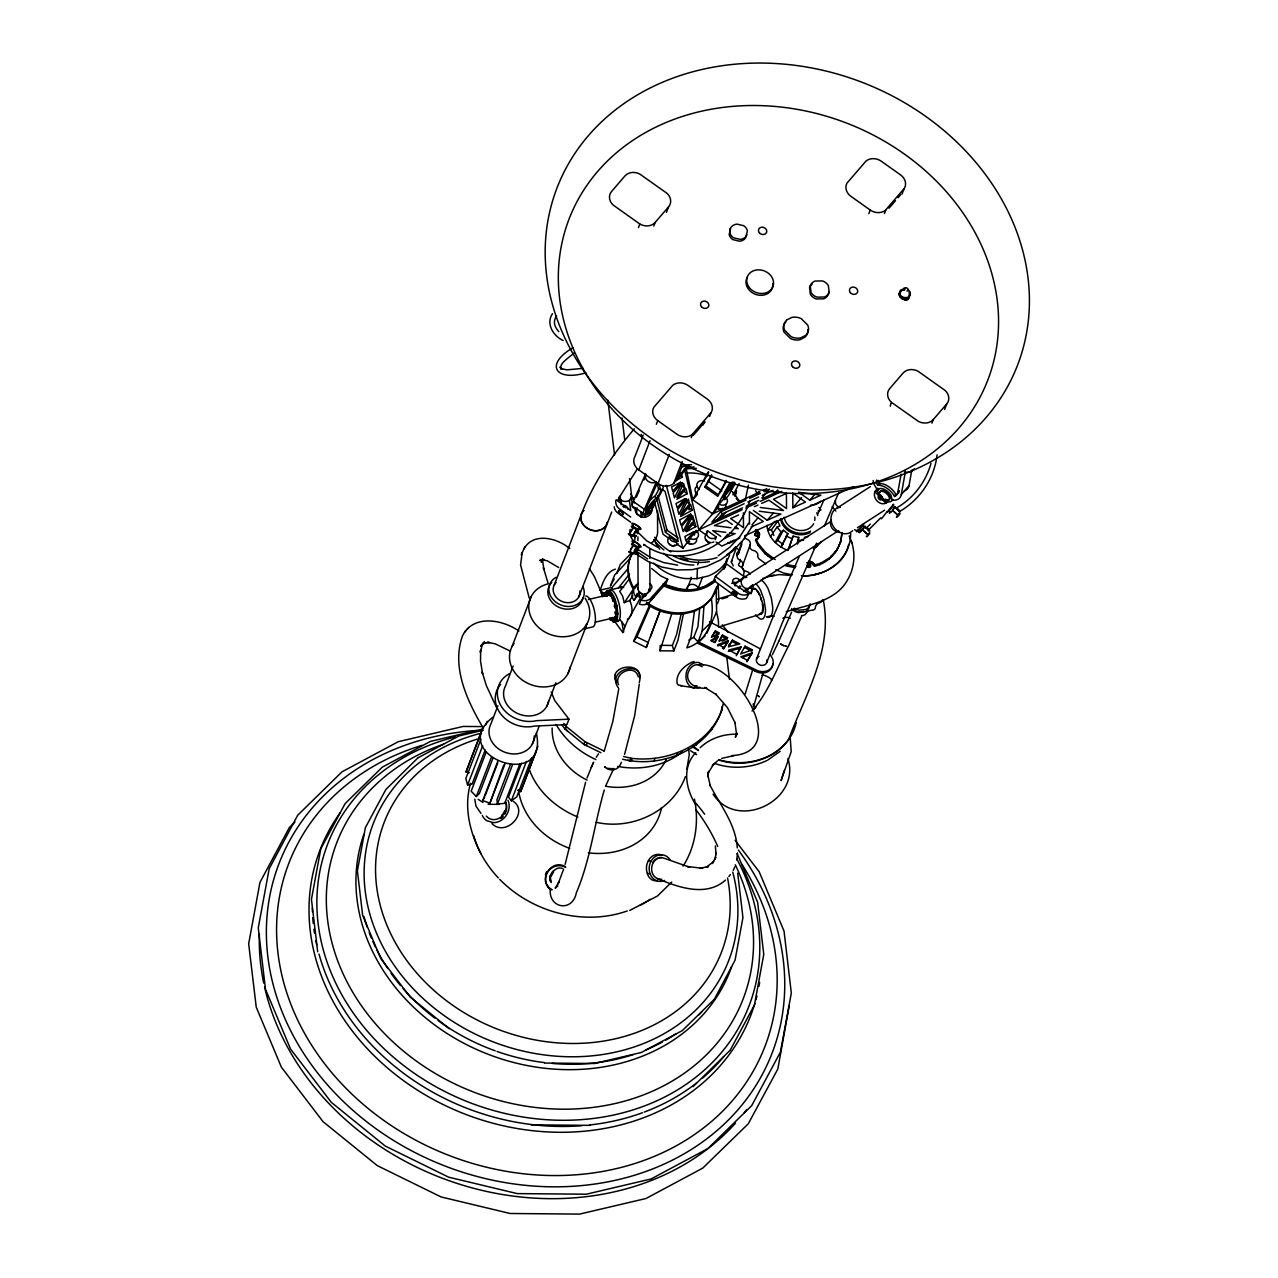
<?xml version="1.0" encoding="UTF-8"?>
<svg xmlns="http://www.w3.org/2000/svg" width="1278" height="1278" viewBox="0 0 1278 1278"><rect width="100%" height="100%" fill="white"/><g stroke="black" fill="none" stroke-linecap="round" stroke-linejoin="round"><path stroke-width="1.5" d="M638.345 549.844L636.875 547.623L638.137 548.454M863.704 526.919L864.918 526.28L865.302 527.159M895.255 507.27L895.782 508.181M937.062 454.888C934.49 478.403 919.84 499.97 899.313 511.615L898.961 510.992M813.367 548.629L816.418 546.952L816.466 543.23M614.862 674.816L615.645 680.631M797.664 544.077L798.718 537.399L793.079 536.137L789.133 547.319M711.351 598.999L703.938 606.267L694.401 611.379L690.983 637.003L686.829 647.866C707.996 641.428 714.913 619.111 711.351 598.999L716.766 586.73M536.377 733.093C549.205 792.616 445.591 755.25 492.653 717.341M646.269 603.328C656.588 611.651 670.327 614.846 683.41 613.967L678.011 640.054L673.841 650.917L660.023 650.79L660.199 645.326M639.272 684.129L634.719 715.408L624.591 754.371M737.406 853.113L736.847 860.094M542.495 559.556L543.837 569.461L543.438 567.783L548.246 583.822A31.103 26.231 21 0 0 531.552 618.264A31.103 26.231 21 0 0 573.822 634.815A31.103 26.231 21 0 0 585.084 598.2M645.614 474.17L645.614 474.17A6.917 5.831 21 0 0 648.138 481.311A6.917 5.831 21 0 0 656.381 481.806L644.463 509.363A22.748 3.546 -54.7 0 0 644.655 514.427M653.729 563.087A45.928 38.739 21 0 0 685.232 578.551L696.941 578.662L697.453 568.742M639.671 677.58C641.284 660.375 606.986 666.078 616.539 682.005M605.357 596.299L604.957 593.008L605.772 596.107M604.542 593.2L606.203 592.72L606.587 596.011M612.258 597.96L613.057 601.075L614.766 599.542L613.903 597.481L612.258 597.96L613.057 601.075M613.44 598.711L613.903 597.481M614.446 617.993C615.565 614.095 616.188 623.824 614.446 617.993L615.676 617.705C615.98 613.712 618.217 621.811 616.012 618.983M772.743 663.633A12.173 10.256 21 0 1 754.899 670.982L697.548 643.201L702.229 630.981L703.938 606.267M699.737 608.088L697.932 626.571L693.762 637.418L688.794 640.086M621.779 621.923L623.632 631.923L622.817 632.53L613.728 620.102M848.624 544.444C844.582 564.764 822.185 576.298 802.696 575.851M522.175 552.703L520.577 564.924L529.236 598.088M542.399 559.173L541.281 562.336L542.926 558.805L541.249 560.675M618.76 688.826L612.833 721.431L604.143 751.32M806.69 562.815L811.211 563.183L814.453 566.234C829.853 562.927 841.946 548.47 841.771 532.559M840.429 542.607L842.042 532.862M850.621 533.293C851.196 558.949 825.604 577.64 801.322 575.691M892.076 500.209L891.197 495.592A8.834 4.537 40.8 0 0 879.647 488.579A8.834 4.537 40.8 0 0 881.469 498.132A8.834 4.537 40.8 0 0 892.076 500.209A22.748 11.694 40.8 0 0 895.543 500.097L896.565 499.858A22.748 11.694 40.8 0 0 901.294 494.586L909.041 485.608L911.805 470.048M899.089 294.499C911.629 271.847 913.946 315.107 899.089 294.499L899.984 291.48M910.447 293.684L909.025 297.774M876.644 480.097A13.387 6.885 40.8 0 0 877.139 484.426L879.296 485.273A13.036 6.71 40.8 0 1 894.169 495.8L894.744 496.471A18.563 9.553 40.8 0 0 897.667 493.228L901.118 474.138M901.294 494.586L905.447 471.247M828.863 291.847L828.463 294.052A10.416 8.786 21 0 1 823.719 298.844L816.227 298.956A9.713 8.195 21 0 1 810.364 294.323L809.565 287.662A10.416 8.786 21 0 1 812.217 284.036M320.714 849.231L311.449 899.361L317.695 951.775M357.473 870.43L365.364 827.697L385.86 789.5L417.826 757.966M470.544 783.302C463.658 807.057 469.777 832.25 480.911 853.688M497.829 761.241L482.733 800.587L489.921 803.175L503.724 765.059M624.399 602.625L633.249 589.334C627.53 578.79 625.533 565.068 632.051 554.428M686.813 769.244L689.257 754.835L688.602 749.18M725.792 563.965L726.719 558.981M721.479 710.233L722.166 706.494M622.53 759.196C663.106 769.452 714.338 747.279 723.204 703.795M602.162 596.826L602.05 594.03L594.334 576.474L589.382 568.646M604.095 596.459L603.967 593.104L600.676 591.299M745.441 499.235L748.413 485.097M681.302 613.2L676.557 634.575L672.388 645.438L673.841 650.917M867.267 528.677L868.641 531.105M609.318 593.615L611.235 592.657L611.747 595.772L609.526 594.909L610.74 592.513M610.517 596.075L609.51 592.8M610.772 620.261L610.74 618.169L611.986 617.865L612.002 619.974L610.772 620.261L609.558 617.801M615.117 612.434L617.034 611.491L617.562 614.606L615.325 613.728L616.555 611.331M615.309 611.635L615.82 614.75M746.847 234.657L745.314 238.331A9.729 8.195 21 0 1 739.579 241.222L732.885 239.625A8.355 7.045 21 0 1 729.163 234.497L730.569 228.826M797.2 543.086L798.718 537.399M653.282 503.979A6.23 0.974 -54.7 0 0 650.342 506.12A6.23 0.974 -54.7 0 0 646.109 512.734L645.917 513.405A6.23 0.974 -54.7 0 0 647.547 512.75M671.701 613.855L660.023 650.79M745.154 694.034L752.886 669.193M565.116 864.439L585.612 782.184M639.256 682.516C646.301 658.202 604.829 669.321 618.36 687.836M729.035 644.927L729.275 644.096M758.701 537.782L758.637 533.853L755.394 530.817L755.889 529.427L759.547 533.805L757.966 538.885L759.579 535.147M604.302 789.964C594.302 824.086 590.372 860.046 576.298 892.923C572.64 912.284 548.677 908.674 550.243 889.456M784.277 770.442L781.098 780.634L791.194 751.72L790.251 738.141M586.554 624.335L584.973 628.456M745.186 589.286L751.017 593.615L751.304 592.688A10.048 8.467 21 0 0 751.384 590.724M751.017 593.615L752.87 588.615A10.048 8.467 21 0 0 752.502 584.669M563.63 869.2L558.087 883.865L559.045 881.756L555.195 888.194L557.863 885.958M766.976 525.29C767.599 537.191 777.343 546.601 788.079 550.467L793.079 536.137M630.485 534.3A3.499 1.741 -64.3 0 1 630.485 532.159L630.773 531.392A7.876 7.269 90 0 1 632.211 529.22L632.786 528.725A3.499 1.741 -64.3 0 1 633.345 528.501M630.709 552.08C623.344 549.396 638.409 558.135 630.565 551.968A3.499 1.741 -64.3 0 1 630.565 549.828L630.853 549.061A7.876 7.269 90 0 1 632.306 546.888L632.866 546.393A3.499 1.741 -64.3 0 1 634.319 546.377M763.174 672.532L753.557 707.022L753.173 703.859M469.25 772.727L466.039 771.96L483.276 726.527M517.734 790.187L520.689 791.641L537.926 746.224M646.301 647.499L648.09 642.419L636.891 636.923L633.6 641.268L646.301 647.499L660.247 610.309M854.503 529.587L856.643 530.913A5.416 0.895 -48.3 0 1 857.075 530.162M862.666 529.891L859.279 532.638L860.206 530.674M860.254 531.185L864.966 526.504M862.985 524.731L857.282 530.865M864.056 527.447L862.97 529.188M886.581 512.047L886.612 511.951A5.416 0.895 -48.3 0 0 891.405 508.277A5.416 0.895 -48.3 0 0 893.002 504.506M890.383 511.775L891.149 511.775M831.211 519.97L830.604 521.696A7.78 6.598 57.2 0 0 839.55 531.696M731.367 561.617L736.304 547.895M737.198 555.419L742.183 541.584M738.7 552.975L741.815 544.332M742.342 566.25L750.25 544.604A5.048 4.233 19.8 0 0 747.87 539.62A4.489 3.754 19.8 0 1 745.17 537.623L744.611 536.041M758.429 534.428L757.487 536.009L755.106 535.434L755.761 532.702L758.142 533.293L758.189 535.115L758.142 533.293M754.819 534.3L755.761 532.702M755.106 535.434L755.074 533.597M756.736 531.6L757.231 530.21M755.522 533.405L757.039 532.575M756.209 536.137L757.487 536.009M757.838 532.638L758.333 531.249M771.992 558.949L765.25 553.949L757.918 545.211L755.57 540.29L758.461 537.495M758.637 533.853L759.132 532.479M757.391 538.357L755.57 540.29M759.052 535.178L759.547 533.805M757.918 545.211L758.413 543.837L756.065 538.917M765.25 553.949L765.746 552.575L758.413 543.837M767.902 555.914L768.397 554.54M752.375 588.759L754.931 588.519A13.515 4.888 73.1 0 1 759.595 594.286L759.404 594.829A12.445 4.489 73.1 0 0 756.528 590.612M807.073 565.643L809.309 563.933L810.444 566.474L809.741 567.368L807.361 566.777L808.031 564.061M808.175 562.592L808.67 561.202L811.706 561.809L814.949 564.844L814.453 566.234M807.361 566.777L807.329 564.956M809.709 562.719L810.204 561.33M808.479 567.496L810.699 565.787M810.412 564.652L810.444 566.474M811.211 563.183L811.706 561.809M812.552 563.965L813.048 562.576M813.655 565.004L814.15 563.614M819.853 564.716L820.348 563.326L829.582 557.863L836.595 550.323L840.924 541.217M829.087 559.253L829.582 557.863M831.051 557.128L831.547 555.754M834.55 553.374L835.045 552M836.1 551.713L836.595 550.323M837.314 549.157L837.809 547.767M838.863 545.882L839.454 544.3M556.601 315.89C552.447 321.864 554.796 327.296 558.837 331.673M600.836 588.407C603.44 580.787 606.89 571.697 615.373 569.157M586.985 778.014L592.193 765.346M605.484 786.353L613.456 769.084M796.21 722.565C788.877 756.049 748.604 770.203 718.476 759.883M931.007 463.355C925.751 482.141 913.275 498.628 896.15 508.149M650.47 636.652L660.071 611.076M756.512 659.001L771.688 620.213L799.533 555.818M766.768 662.435L781.864 623.84L816.738 543.581M736.288 734.882L735.409 737.166L736.767 732.853L736.687 735.074L734.914 722.23L735.425 723.476L727.454 707.613L715.568 693.938L716.415 694.705L704.641 687.404L706.638 688.027C695.04 689.753 682.276 680.918 689.912 669.081A10.991 8.77 -79.9 0 1 698.171 664.768C736.032 660.199 792.536 752.758 731.751 755.602M638.457 227.58L639.831 224.001L613.089 204.991A12.029 10.144 21 0 1 611.571 191.476L624.942 175.965A12.029 10.144 21 0 1 639.767 174.032L667.052 193.361A12.029 10.144 21 0 1 668.57 206.876L666.461 212.356M653.793 226.046L655.199 222.388L668.57 206.876M512.127 646.38L531.392 596.187M466.039 771.96L481.135 732.614M485.832 724.898L487.206 721.319M480.943 739.163L465.847 778.51L467.588 785.075L472.141 784.005L485.177 750.026M497.893 705.76L490.944 723.843A23.068 19.458 21 0 0 507.094 752.966A23.068 19.458 21 0 0 534.252 735.92M513.117 666.094L505.529 685.855A23.068 19.458 21 0 0 519.763 714.37A23.068 19.458 21 0 0 548.55 701.366M467.588 785.075L482.685 745.729M486.263 751.879L471.167 791.21L476.327 796.498L479.394 793.494L493.116 757.742M554.317 584.861L581.905 512.973M476.327 796.498L491.423 757.167M485.4 795.092L497.749 762.918M489.921 803.175L505.018 763.829M510.641 764.052L496.918 799.804L497.43 804.102L504.73 803.303L519.826 763.956M497.43 804.102L512.526 764.755M578.806 596.89L611.731 512.015M621.396 501.487L618.36 499.442L619.399 496.727M643.169 435.063L641.955 438.226L641.173 434.344M642.259 437.843L634.926 456.534A12.029 10.144 21 0 0 638.824 469.921L658.074 483.547A12.029 10.144 21 0 0 673.33 483.755L689.369 465.224M521.504 763.126L508.468 797.089L511.328 800.827L516.775 796.849L531.872 757.519M532.287 744.147L539.236 726.048M546.872 706.159L555.85 682.787M511.328 800.827L526.424 761.496M638.824 469.921L650.039 440.702M656.349 424.264L657.755 420.622A12.029 10.144 21 0 1 653.857 407.235L672.803 385.253A12.029 10.144 21 0 1 688.059 385.445L707.309 399.087A12.029 10.144 21 0 1 711.207 412.459L692.261 434.456A12.029 10.144 21 0 1 677.005 434.264L657.755 420.622M520.689 791.641L535.801 752.311M567.879 673.73L587.145 623.552M616.763 573.582L620.245 564.541L631.875 552.607M611.012 590.516L612.402 586.89L627.802 568.902M658.074 483.547L669.289 454.345M600.916 752.726L583.918 744.387L565.148 729.179L566.186 726.463L563.822 723.364M551.169 692.021L554.78 700.616L568.982 719.179L566.889 724.61L534.444 726.08A29.426 24.809 21 0 1 501.311 714.658A29.426 24.809 21 0 1 500.545 684.465M673.73 483.372L682.148 461.438M691.286 437.651L692.66 434.073M632.866 591.698A10.048 8.467 21 0 0 633.265 599.382L633.92 600.245L639.208 591.554M622.817 632.53L626.987 621.667L640.166 598.376L636.7 593.855M709.514 416.484L710.887 412.906M583.918 744.387L584.973 741.671L566.186 726.463M649.528 583.631A3.962 3.339 21 0 1 651.604 588.343L640.901 600.037L639.335 604.095L640.438 604.462A10.048 8.467 21 0 0 648.761 602.976L666.11 583.375L667.675 579.301L660.79 575.931L651.652 568.518M586.937 743.796L586.235 745.617L583.359 743.572M633.6 641.268L649.304 605.804M636.891 636.923L650.502 605.532M689.433 538.086A5.895 4.984 21 0 0 697.484 537.623A5.895 4.984 21 0 0 696.047 530.418L682.915 548.326L677.34 544.38C676.286 541.648 669.832 535.418 668.634 538.198A5.416 4.569 21 0 0 670.551 545.179A5.416 4.569 21 0 0 677.979 543.374M688.267 543.086L688.938 541.329A3.467 2.923 21 0 0 689.737 541.776M694.178 535.258L696.047 530.418M711.255 542.655A5.431 4.585 21 0 1 705.823 540.035A5.431 4.585 21 0 1 705.935 534.875L707.501 530.801L716.255 537L715.201 539.715M696.51 532.543L717.565 508.117L719.131 504.043L725.217 496.998A5.431 4.585 21 0 1 726.543 503.612A5.431 4.585 21 0 1 719.131 504.043M665.582 584.733L681.078 589.414L686.925 589.462L691.094 578.614A5.991 5.064 21 0 1 691.126 577.273M718.076 508.5L718.747 506.743M697.644 564.764L698.731 561.969M724.163 499.714L725.217 496.998M629.878 760.953L630.917 758.237C667.579 762.902 708.747 745.713 722.182 709.386M631.971 759.068L631.284 760.889L627.77 760.282M686.925 589.462A5.991 5.064 21 0 1 691.398 584.365A5.991 5.064 21 0 1 698.267 588.215L702.437 577.368M745.633 577.752L725.84 563.422L722.773 569.141L715.361 576.41L713.795 580.468L737.582 597.928A10.048 8.467 21 0 0 746.32 598.471L748.796 593.919L733.588 583.695A3.962 3.339 21 0 1 738.013 578.71L740.92 580.883M724.275 567.496L725.84 563.422M653.921 761.161L654.959 758.445M717.437 603.679L718.827 600.053L718.156 583.695M868.816 213.682L870.206 210.039A12.029 10.144 21 0 0 885.462 210.231L904.409 188.249A12.029 10.144 21 0 0 900.511 174.862L881.277 161.22A12.029 10.144 21 0 0 866.021 161.028L847.074 183.01A12.029 10.144 21 0 0 850.972 196.397L870.206 210.039M712.804 635.086L712.277 636.444L715.361 630.933L719.354 632.945L711.431 637.323L715.361 630.933M714.961 642.387L718.092 636.38L710.728 640.454L714.61 642.578L718.092 636.38M718.284 644.511L717.757 645.869L727.789 642.035L728.3 640.677L718.284 644.511L724.083 647.69L723.556 649.048L727.789 642.035M719.386 640.917L722.437 635.054L727.757 637.738L719.067 641.061L722.437 635.054M884.472 213.506L885.862 209.848M676.493 755.841L677.532 753.141M722.469 648.441L722.997 647.099M901.996 194.16L904.105 188.681M728.875 646.492L732.422 640.118L739.866 643.872L728.396 646.812L732.422 640.118M696.063 745.378L697.101 742.662M736.304 655.726L740.968 646.892L728.827 649.991L736.831 654.368L740.968 646.892M711.287 730.457L712.325 727.741M745.042 646.173L744.531 647.531L751.784 651.173L752.311 649.815L745.042 646.173L740.729 653.953L752.311 649.815M747.454 660.391L746.943 661.748L752.167 652.77L740.873 656.796L747.454 660.391L752.167 652.77M899.281 293.301L900.511 290.41M754.899 670.982L755.41 669.624A12.173 10.256 21 0 0 770.842 668.41A12.173 10.256 21 0 0 769.723 654.544M901.373 289.515L899.824 292.231M899.265 295.729L899.792 292.678M899.792 296.911L899.968 293.924M903.067 290.33L903.754 288.508M900.639 297.966L900.495 295.106M904.441 290.298L905.144 288.493M901.741 298.812L902.444 297.007L901.341 296.145M903.019 299.403L903.722 297.582L907.763 297.502L910.255 294.883M907.092 291.176L907.795 289.355M904.393 299.691L905.096 297.87M905.782 299.659L906.469 297.838M909.744 291.256L909.744 295.49M907.06 299.308L907.763 297.502M909.569 294.259L910.271 292.438M908.163 298.669L908.866 296.847M890.303 406.164L891.229 402.123A12.029 10.144 21 0 1 889.696 388.608L903.067 373.08A12.029 10.144 21 0 1 917.908 371.163L945.177 390.493A12.029 10.144 21 0 1 946.694 404.008L944.602 409.487M931.934 423.178L933.323 419.519L946.694 404.008M581.937 512.893C593.759 481.79 613.12 454.233 634.255 428.801M791.657 612.114L778.797 641.252M801.61 616.331L788.622 645.773M504.906 814.07L506.136 811.163A12.237 10.016 -71.8 0 0 505.784 802.137M749.898 500.609C740.569 529.651 714.354 553.31 683.442 555.898M634.016 533.341L633.776 534.587M637.099 533.022C638.776 529.443 633.105 533.549 634.99 531.84A2.412 1.198 -64.3 0 1 636.476 530.961M817.952 513.772L824.038 499.538M838.735 492.573L824.278 526.248M656.956 880.734C652.036 881.612 648.01 877.315 647.131 872.778A13.387 11.518 -82.7 0 1 647.515 862.554C649.416 856.803 656.077 852.298 661.972 855.317M633.073 506.695A22.748 3.546 -54.7 0 1 632.418 506.679L632.195 506.519A22.748 3.546 -54.7 0 1 633.313 501.455L645.646 473.803M636.348 497.222L639.431 490.289M644.064 479.889L646.38 474.681M657.531 482.589L646.364 507.685A18.563 2.891 -54.7 0 0 645.678 510.801L646.221 510.05A13.036 2.029 -54.7 0 1 656.541 498.069L657.691 497.046A13.387 2.093 -54.7 0 0 660.726 490.417L659.256 484.506M787.855 533.693L781.066 547.16L787.855 533.693L783.382 530.194L780.986 531.983L775.075 542.479L777.839 540.402L783.382 530.194M733.252 870.398L734.93 866.628M634.703 588.487L635.933 586.458M630.278 616.731L631.524 614.015A15.464 9.042 66.5 0 0 630.693 602.753L629.703 600.5L632.786 595.66M645.374 596.331L646.205 594.877M592.657 764.372L593.615 762.263L591.251 767.423M523.98 548.837C533.501 531.824 557.416 538.086 569.748 548.566M521.184 554.86L525.034 546.553M552.495 313.685C545.578 323.701 553.374 336.13 563.151 340.507M778.749 641.38L772.327 654.799M788.542 645.949C777.04 667.851 768.413 692.325 752.039 711.111M634.559 550.355L634.719 550.019A2.412 1.198 -64.3 0 1 635.454 549.093M619.638 765.873L621.475 762.311M816.418 546.952L821.466 541.553M733.556 494.091L739.131 483.595M320.826 848.752L345.156 803.558L382.314 767.135L430.079 741.575M482.733 800.587L484.713 796.881M614.191 578.902L610.421 585.947L614.574 575.084L629.655 558.901M723.763 568.854L725.489 565.643M706.814 633.265L716.639 611.858L716.143 590.069M685.455 776.561C672.611 811.61 631.636 830.476 596.139 822.265M683.091 866.117C695.695 846.531 699.098 821.738 694.465 799.085M714.434 999.045L735.042 960.273L742.949 917.556L737.71 873.225M730.409 1049.813L754.451 1004.987L763.765 954.362L757.63 902.348L737.134 853.432M708.236 471.981L692.788 499.762L712.645 513.836L759.579 492.062M704.785 487.094L705.967 486.023L718.715 495.049L717.533 496.12L704.785 487.094L711.59 474.873M705.967 486.023L711.798 475.56M717.533 496.12L726.271 480.416M719.69 493.308L726.479 481.103M712.645 513.836L730.026 482.573M704.961 478.962L708.779 472.125M730.553 482.78L724.834 493.036L732.198 482.014M734.499 482.269L730.92 488.675L723.108 497.765L733.588 482.078M735.361 483.196L728.572 495.353L724.882 499.634M518.916 630.997C502.462 619.495 473.339 614.111 462.54 635.789C451.358 666.493 466.694 699.673 482.062 726.08M482.509 644.096L480.352 652.307L480.624 650.055L480.544 661.285L482.605 673.794L482.173 672.036L486.407 685.743L496.455 707.309M866.452 536.105C865.861 539.172 872.906 529.539 868.209 533.948M889.839 511.999L889.408 513.229L892.795 510.481M892.603 510.337L895.047 506.871L893.833 507.51M512.941 801.082C528.757 811.402 508.548 834.598 494.586 825.78A15.352 13.419 -57.1 0 1 491.95 823.479M618.616 498.436L636.955 469.553M735.393 493.675L736.463 491.886M652.659 862.698L653.282 861.676A10.991 8.627 -70.3 0 1 659.528 857.538L661.78 857.49M724.083 647.69L728.3 640.677M606.507 591.506L608.072 590.708L609.031 592.369L608.791 594.094L607.545 594.382L606.507 591.506L608.6 591.187M608.072 590.708L607.545 594.382M647.642 558.949L634.799 550.067A2.412 1.134 -57.6 0 1 637.003 548.901L637.163 549.141A2.396 1.134 -57.6 0 1 637.211 550.035A2.412 1.198 -64.3 0 0 637.035 549.077L637.546 549.3M614.319 605.133L616.395 604.798L616.587 607.721L615.357 608.009L614.399 606.331L615.868 604.318M615.357 608.009L615.581 606.283M614.686 621.779L614.494 618.856L612.721 618.68L613.44 622.066L618.328 620.485M613.44 622.066L612.721 618.68M736.527 490.784L735.217 496.184M735.281 494.075L736.32 492.397M647.962 503.021A13.036 2.029 -54.7 0 1 654.368 496.535L655.502 495.497A13.387 2.093 -54.7 0 0 658.537 488.867L657.068 482.956M702.884 425.127L704.977 421.788L693.283 435.351M596.235 757.247L598.535 753.86M652.595 598.008C655.534 592.018 646.908 604.606 652.195 598.583M636.3 586.011C639.463 580.835 632.003 589.078 634.671 588.024M644.799 593.823L643.92 595.74L644.639 595.324M748.557 523.261L739.978 536.441L729.786 547.256L718.252 555.754M743.924 539.092L752.854 525.402M630.501 532.079L632.626 528.852M630.597 549.748L632.706 546.521M770.49 536.728L777.056 527.031L779.963 525.897L777.855 521.104L774.612 521.504L767.663 530.29L771.417 529.827L777.855 521.104M661.876 489.186L665.071 491.439L678.187 541.329L665.439 532.287L667.036 530.13L657.962 495.608M635.262 507.717A8.531 8.227 -0.3 0 0 636.7 513.868L641.061 516.951L643.217 514.107M629.032 579.285L619.718 591.458L622.674 596.171L624.207 602.689L629.703 600.5M695.743 752.694C681.621 767.215 685.855 789.405 695.855 804.9M635.47 587.129L637.163 585.005M893.098 509.778L893.993 507.893M897.332 515.657C893.594 520.785 902.396 512.51 899.297 513.644M881.469 518.82L886.389 512.526M728.891 876.532L730.409 874.583M754.18 709.242L755.01 708.188M755.522 707.533L756.32 706.526M785.922 321.848L784.229 324.005A11.822 9.968 21 0 0 783.941 331.992L790.427 338.51A13.004 10.959 21 0 0 799.884 339.756L805.092 337.136L806.785 334.98A11.822 9.968 21 0 0 807.808 329.74M618.664 587.672L629.495 574.094M633.92 600.245L640.134 592.545M868.832 530.386L868.912 529.523M863.864 527.303L864.886 526.28M864.439 527.686L865.302 526.664L867.123 528.006M899.313 511.615L899.52 510.593L895.431 507.254M897.603 515.274L899.664 512.829M746.272 577.193A5.975 5.064 57.2 0 0 743.636 577.672L734.706 584.493A7.205 3.706 40.6 0 0 735.154 586.011M749.483 587.96L751.512 585.564M888.977 208.25L895.479 200.71M898.083 197.707L900.67 194.687M680.759 465.064L691.606 464.729M676.701 478.02L678.953 475.416M684.832 487.924L676.749 497.302L683.634 483.483L684.832 487.924L681.781 485.752M689.689 504.091L680.615 514.635L688.363 499.107L689.689 504.091L686.637 501.934M694.066 520.641L685.136 531.009L692.756 515.737L694.066 520.641L691.015 518.469M745.985 500.081L720.696 511.823L711.846 522.095L742.566 507.845M716.159 521.12L722.485 513.772L744.163 503.724M719.37 519.747L725.648 512.462M725.217 537.159L727.725 534.252M761.896 497.925L766.912 492.094M773.909 494.33L777.679 489.969M752.007 524.779L758.285 517.494M753.381 510.433L767.215 520.242L773.494 512.957M792.855 507.749L805.491 502.094L792.759 493.084L792.855 507.749L801.641 497.557M809.821 500.145L820.923 495.177L798.638 492.222L809.821 500.145L814.837 494.33M877.571 485.4L880.814 483.515A13.036 6.71 40.8 0 1 895.686 494.043L894.504 496.567M879.839 494.73L879.775 494.778A2.7 2.3 57.2 0 0 883.226 498.867L879.839 494.73L878.641 495.497L874.839 491.679L876.9 489.282M897.875 492.413L899.392 490.656M667.675 579.301L650.31 598.903A10.048 8.467 21 0 1 642.003 600.404L640.901 600.037M464.521 632.243L466.182 630.374M467.125 629.319L468.802 627.45M638.409 583.215L634.431 587.624A10.048 8.467 21 0 0 634.831 595.308L635.486 596.187M743.764 539.332L732.949 550.882L720.568 559.908L706.654 566.346L692.229 569.668L677.036 569.94L662.244 567.16L647.882 561.409L634.958 553.246M612.913 769.436L613.855 768.429M867.682 526.744L870.318 524.124M868.513 530.003L880.798 517.798M294.946 822.058L289.387 827.489L259.961 882.395L248.667 943.787L256.255 1007.208L281.368 1067.146L323.046 1121.669L377.314 1165.648L441.134 1196.959L510.13 1213.493L579.605 1214.1L645.981 1198.508L702.788 1168.092L748.269 1123.793L777.839 1068.983L789.165 1006.074M698.267 588.215L703.763 586.921L715.361 579.797M702.229 630.981L710.983 622.418M698.794 641.971L705.057 635.837M671.749 882.012L657.499 895.99L629.719 910.463M714.082 999.492L682.436 1030.515L641.348 1052.465L594.51 1063.504L544.604 1063.056M692.995 1086.651L730.169 1050.228M878.641 495.497L878.577 495.56A2.7 2.3 57.2 0 0 882.028 499.634L886.133 503.053L887.667 501.934M700.136 747.71C709.849 738.524 723.3 733.844 736.591 734.243M553.662 871.884L550.371 877.507L551.249 882.587M573.023 347.648C543.613 365.045 556.249 381.787 585.979 372.809M574.301 352.76C567.975 358.591 559.045 363.303 560.978 369.214M725.521 880.063C706.031 897.507 677.867 887.172 657.004 878.449M743.636 577.672L741.304 580.851A5.975 5.064 57.2 0 0 744.723 587.912A5.975 5.064 57.2 0 0 751.288 586.235M877.874 488.164L874.551 492.717A8.531 7.237 57.2 0 0 877.666 501.551A8.531 7.237 57.2 0 0 886.133 503.053M852.65 530.769L850.174 532.591A13.898 11.79 57.2 0 1 836.355 530.146A13.898 11.79 57.2 0 1 831.275 515.737L832.377 512.67A13.898 11.79 57.2 0 1 839.646 507.318M482.669 643.92L484.905 642.355L482.764 643.649L489.474 642.467L487.237 642.307L495.049 643.761L510.353 651.141M767.918 759.947L780.203 751.304M717.437 760.889L712.325 765.794L713.859 763.845L707.836 773.541L708.683 771.321L707.708 776.689L707.788 774.628L710.249 785.858L709.801 784.772C720.185 805.156 735.761 824.054 737.294 847.905M836.707 508.309L870.446 486.567M874.839 491.679L878.657 489.218M736.751 582.097L831.211 521.248M743.972 591.506L838.656 530.61M857.458 527.686L884.632 510.178M618.073 767.647C614.143 770.953 608.2 770.554 604.686 766.784L605.341 767.359M714.067 636.923L717.246 635.166M711.686 640.997L717.565 637.738M418.257 757.694L458.882 735.952L483.26 730.217M674.832 481.135L682.356 477.125L681.19 472.812M687.308 493.675L676.957 499.187L685.982 488.723L687.308 493.675L682.724 490.432M692.261 510.226L680.599 516.44L690.759 504.65L692.261 510.226L687.676 506.983M695.887 526.632L686.302 531.744L694.641 522.047L695.887 526.632L691.302 523.389M618.36 499.442L619.271 498.947M748.796 593.919L747.886 594.398A10.048 8.467 21 0 1 739.147 593.871L715.361 576.41M887.651 511.456L892.827 505.098M763.19 490.385L766.8 488.707M749.611 498.404L760.442 493.372M764.052 491.71L769.484 489.186M747.774 502.046L758.621 497.014M762.231 495.337L773.078 490.305M746.176 506.168L758.812 500.305M762.439 498.628L778.701 491.087M684.401 468.898L698.842 529.843L742.167 509.746M745.777 508.069L756.608 503.053M760.218 501.375L781.88 491.327M606.203 592.72L604.494 594.238M614.718 600.58L612.529 600.293M739.85 537.958L721.782 546.089L716.111 542.08M745.282 535.514L853.736 486.63M754.371 506.647L757.998 505.034M761.64 503.404L768.893 500.161L783.526 510.529L760.202 507.43M738.604 514.97L730.633 518.533L743.492 527.654L743.397 512.829M723.955 538.613L735.138 533.613L729.53 532.862M751.224 526.919L763.301 521.504L749.387 511.647L749.467 524.124M767.215 520.242L780.938 514.091L759.292 511.216M709.29 543.469C696.702 549.684 683.458 552.863 669.848 550.69M721.687 758.429L734.147 755.554M627.418 619.095L629.143 618.408M770.666 576.314L778.957 574.589L791.449 575.467M818 511.056L820.907 509.922L818.942 507.446M722.022 641.077L727.23 639.08L721.91 636.412M583.742 510.545A13.659 11.518 21 0 0 583.295 524.795A13.659 11.518 21 0 0 598.951 530.434L602.034 529.284A13.659 11.406 22.3 0 0 607.354 522.255A13.659 11.518 21 0 1 602.034 529.284L598.967 530.402M896.022 494.81L896.261 494.714A18.563 9.553 40.8 0 0 899.185 491.471M741.975 657.579L751.64 654.128M766.912 760.522C750.681 768.238 731.336 769.452 714.45 763.349M612.689 769.005L613.456 768.765L606.906 768.318M762.774 578.391L774.133 574.94M717.23 599.222L734.419 593.998M743.972 591.091L747.79 589.941M722.054 598.871L727.661 597.177M813.91 574.717L820.236 572.975M718.667 626.971L760.698 614.207M767.135 616.683L772.902 615.804M786.194 611.763C807.664 604.654 835.556 601.906 847.697 579.669C854.423 568.039 855.877 553.246 851.068 540.658M814.949 564.844L820.348 563.326M728.316 651.349L740.457 648.25M542.08 559.844L539.683 560.451L543.965 559.828L541.728 559.668L547.208 560.77L558.662 567.528M804.373 537.367L807.904 536.488M599.781 590.244L610.9 587.624M610.485 589.813L622.146 587.065M606.603 592.72L607.833 592.433M609.031 592.369L607.785 592.657L606.826 590.995M605.5 593.791L606.731 593.487M609.989 592.944L611.235 592.657M607.018 593.919L609.111 593.583M605.82 595.069L607.066 594.781M610.501 593.966L611.731 593.679M588.471 599.478L608.919 594.669M609.526 594.909L611.747 595.772M610.708 595.26L611.954 594.973M610.021 595.915L611.267 595.628M696.941 578.662L707.932 576.074A45.928 38.739 21 0 0 729.642 554.78M613.2 598.551L614.446 598.264M613.536 599.829L614.766 599.542M614.622 604.606L616.395 604.798M614.399 606.331L616.827 605.996A16.231 5.479 76.8 0 1 611.523 620.086L614.494 618.856M614.83 607.529L616.587 607.721M615.661 607.497L616.907 607.194M615.804 611.779L617.034 611.491M616.3 612.801L617.53 612.497M615.325 613.728L616.571 613.44L616.347 612.146M616.507 614.079L617.753 613.791M614.51 616.954L616.156 616.475M595.26 622.178L613.839 617.817M615.453 617.53L616.683 617.242M610.277 620.118L612.002 619.974M615.788 618.824L617.018 618.536M613.68 620.341L614.91 620.054M615.309 620.054L616.97 619.574M612.913 621.587L614.159 621.3M613.76 621.555L615.006 621.268M584.286 628.904L592.369 627.003A15.895 5.368 76.8 0 0 594.51 611.235A15.895 5.368 76.8 0 0 585.771 595.979M683.235 613.999L694.401 611.379M430.414 741.4L481.63 729.339M676.813 541.648L675.487 541.888A5.416 4.569 21 0 1 669.321 537.527L669.257 536.297M583.183 368.352L567.128 369.837L561.633 368.863L562.767 369.246L559.972 367.074L560.946 368.591M637.163 547.879L632.69 544.588L634.415 546.553M499.219 804.357L488.068 804.293M632.179 535.083L631.284 534.971L633.073 535.61M686.142 467.413L694.066 466.949M684.577 468.962L696.334 468.291M694.593 662.116L693.555 661.573C684.976 664.895 675.311 673.506 677.18 683.602L678.378 685.024L681.605 685.615M568.982 719.179L536.536 720.664A29.426 24.809 21 0 1 500.816 705.52A29.426 24.809 21 0 1 509.235 673.841M694.753 685.903L697.021 685.839M680.247 685.695L697.165 688.139A13.339 10.655 -79.9 0 0 699.865 687.197M798.686 540.29L803.574 540.259M661.94 645.342L672.388 645.438M482.892 726.607L463.147 726.431L398.257 741.703L342.009 771.816L297.71 815.22L269.179 868.768L258.268 927.844L265.489 989.156M531.265 1124.848L589.893 1125.359M643.601 545.051L645.039 545.099M683.203 555.914C669.145 556.457 654.959 552.895 643.633 544.332M648.409 860.877L651.141 861.228M647.419 873.401L650.151 873.737M730.936 527.766L714.354 525.577L726.287 520.226L732.294 524.491M734.61 528.261L738.301 528.741L735.297 526.616M725.792 532.367L712.709 530.626L720.744 536.329M562.592 868.417L561.154 868.177A6.502 6.454 -27.1 0 0 556.425 868.832L553.039 871.133A10.831 10.751 -27.1 0 0 550.019 878.833L550.355 881.021M677.675 565.18L663.522 562.528L650.087 557.176L637.339 549.109M795.938 566.346L786.178 564.413L785.682 565.803L795.427 567.72M792.28 574.78L783.526 573.055L775.874 569.684M718.811 759.691C743.413 767.056 773.094 760.857 788.654 739.291C805.396 694.641 833.192 649.416 823.256 599.893M755.058 589.509L754.883 588.503M623.568 756.48L630.917 758.237M698.171 664.768L702.213 666.749M694.401 688.219C685.375 686.478 683.778 674.289 688.507 667.675A13.339 10.639 -79.9 0 1 698.507 662.451L703.427 664.864M801.498 615.469L802.105 615.613A5.831 4.888 19.8 0 0 806.29 613.2A7.157 6.007 19.8 0 1 812.041 610.245A3.738 3.147 19.8 0 0 815.38 607.242A7.173 6.023 19.8 0 1 819.581 602.721A4.042 3.387 19.8 0 0 822.281 600.165M865.813 527.718L866.819 528.309M709.482 621.635L760.394 648.904M565.403 866.692C550.898 857.842 536.456 881.98 552.08 889.855A13.547 13.435 -27.1 0 1 547 884.999M741.192 501.679L737.294 499.554M900.047 511.679L896.9 508.101M865.653 527.878L866.66 528.469M869.919 531.089L866.772 527.51M902.444 297.007L903.722 297.582M786.146 536.009L792.184 538.837M634.16 533.485A2.412 1.198 -64.3 0 0 634.16 534.971L634.703 535.226M631.268 536.281C637.099 537.559 623.153 530.338 630.629 535.913M637.163 547.128L638.521 548.038A4.249 0.943 33.2 0 1 636.843 548.278M637.402 547.463L638.457 547.958M631.364 552.639L633.153 553.294M755.41 669.624L698.076 641.844L693.762 637.418M584.973 741.671L603.647 750.857M577.848 817.025C555.77 808 536.073 790.459 528.581 767.343M714.849 632.29L718.827 634.303M731.895 641.476L737.853 644.479M896.932 508.388L897.587 509.171M657.643 547.192L646.54 540.706L637.179 531.52M639.831 224.001L640.374 224.321A12.029 10.144 21 0 0 655.199 222.388M482.988 802.456L478.164 799.325M756.784 533.277L757.902 533.98M755.362 534.731L756.464 535.45M807.616 566.09L808.718 566.809M692.596 746.767L698.443 750.569M690.567 750.729L696.622 754.659M897.46 514.794L896.485 513.916A7.876 4.154 47.7 0 1 894.52 512.143L893.338 511.152M867.331 534.204L866.356 533.325A7.876 4.154 47.7 0 1 864.391 531.552L863.209 530.562M896.357 508.772L897.252 509.411M891.709 402.522L918.499 421.452A12.029 10.144 21 0 0 933.323 419.519M708.012 481.135L721.766 490.88M679.305 474.953L682.356 477.125M658.521 488.436L660.694 489.985M654.863 496.535L657.052 498.085M698.842 529.843L705.935 534.875M649.863 506.727L650.949 507.494M649.352 510.657L650.438 511.44M633.313 501.455L644.463 509.363M646.109 512.734L647.211 513.516M667.036 530.13L678.187 538.038M668.634 538.198L663.058 534.252L654.512 501.759M739.243 501.104L736.144 498.26M630.693 517.047L618.52 508.213A10.048 8.467 21 0 1 615.852 500.672M630.661 522.207L616.954 512.286A10.048 8.467 21 0 1 614.207 506.711M631.156 496.583L634.319 498.915M765.746 552.575L775.219 559.588M765.81 563.87L759.084 558.885A4.489 3.754 19.8 0 1 757.87 555.083A5.048 4.233 19.8 0 0 754.164 550.674A4.489 3.754 19.8 0 1 750.25 544.604M692.404 745.809L698.395 750.25M749.659 587.385L752.582 589.541M616.14 499.746L630.709 510.561L629.415 500.353L631.444 497.973L632.29 504.778M893.945 511.567L897.06 514.315M863.816 530.977L866.931 533.725M777.839 540.402L783.047 544.46M449.249 1028.694L410.27 997.128L380.812 958.596M867.442 528.022L869.423 529.779M867.123 528.82L868.066 529.635M722.358 624.846L728.188 632.466M633.169 528.405L632.418 527.782A4.249 0.943 33.2 0 1 632.77 526.328A4.249 0.943 33.2 0 1 638.073 529.891L638.425 530.37A4.249 0.943 33.2 0 1 636.764 530.594M633.249 546.089L632.514 545.45A4.249 0.943 33.2 0 1 632.85 543.997A4.249 0.943 33.2 0 1 638.153 547.559M897.731 509.81L898.61 510.625L897.955 509.65M600.979 593.088L602.05 594.03M857.25 530.61L859.247 532.383M480.959 813.415L475.943 806.035L474.793 799.181M713.092 794.133C737.326 831.659 801.37 800.507 787.887 758.445M633.233 528.022L632.61 526.903L636.779 529.955M633.632 540.738L632.418 539.476A13.898 13.419 -0.3 0 1 630.725 536.377M758.285 695.823L759.212 696.829L758.285 695.807M720.696 511.823L722.485 513.772M755.458 614.846L759.899 618.871L761.864 619.159A20.624 7.444 73.1 0 0 765.458 609.175L764.036 599.893L760.841 590.851A20.224 7.301 73.1 0 0 756.161 583.998M565.355 728.556L567.624 731.128M832.17 506.663L835.844 511.04M777.056 527.031L780.986 531.983M620.149 619.798L625.134 626.3M735.154 840.349L759.164 871.74L784.037 931.071L791.322 993.054L780.395 1052.145L751.704 1105.63L707.9 1148.555L651.125 1178.955L586.298 1194.211L517.239 1193.604L448.674 1177.182L385.269 1146.062L331.337 1102.355L290.553 1049.046L265.712 989.779M561.601 724.53L565.148 729.179M733.237 493.1L733.891 493.979A10.048 8.467 21 0 1 734.754 495.896M762.678 612.226L762.247 611.347A12.445 4.489 73.1 0 0 762.359 603.871M611.012 618.808L611.523 619.814M771.417 529.827L773.877 535.402M759.595 594.286L762.806 604.111A13.515 4.888 73.1 0 1 759.292 613.887M879.088 483.643L878.657 482.669A13.387 6.885 40.8 0 1 878.066 480.352M380.636 958.228L362.648 915.304L357.425 870.989M849.151 535.913L851.931 542.815M615.149 605.085L616.06 607.242M760.65 597.673L761.656 600.756M638.217 676.845C635.262 663.266 613.2 672.819 618.488 684.609M666.333 485.273L682.915 548.326M656.365 497.765L665.439 532.287M688.139 506.008L689.05 509.858M550.483 881.596L549.78 876.133M686.19 468.627L692.788 499.762L697.437 494.346A5.895 4.984 21 0 1 697.005 486.263M715.376 845.924L716.047 854.647L716.143 852.538L714.961 859.487L715.808 857.266L712.213 863.529L713.747 861.564L706.191 867.267L708.539 866.484L700.2 868.337L702.581 868.289L687.58 866.548L689.641 867.203L664.895 858.528A10.831 9.329 -82.7 0 0 651.748 867.011A10.831 9.329 -82.7 0 0 661.764 879.216M622.035 417.97L624.686 439.456M629.527 478.515L631.699 496.104M620.102 496.136L621.156 504.65M607.817 400.222L614.574 454.904M726.862 657.467L729.418 679.289M615.549 604.845L615.629 606.044M657.515 510.721L657.611 530.514A13.898 13.419 -0.3 0 1 651.78 542.703M649.799 548.566L649.847 558.438M649.863 562.4L649.991 588.056A5.975 5.767 -0.3 0 1 643.026 594.27L641.54 593.823A5.975 5.767 -0.3 0 1 638.169 587.608M642.307 598.072L642.291 594.046L639.319 591.954L639.351 595.995A7.205 1.118 -54.8 0 0 639.783 595.628M641.061 516.951L641.045 513.421A8.834 1.374 -54.7 0 1 641.045 512.222M637.882 529.316L637.898 533.086M637.914 536.856L637.93 540.626M637.93 553.566L638.105 589.11M634.846 536.425L634.878 540.179M772.775 283.604A13.675 11.534 21 0 1 757.327 294.898A13.675 11.534 21 0 1 747.167 277.486M840.237 507.19A4.489 3.754 19.8 0 0 839.087 506.967A5.048 4.233 19.8 0 1 835.381 502.558A4.489 3.754 19.8 0 0 835.349 500.561M756.704 494.043A4.489 3.754 19.8 0 1 759.755 491.583M769.1 616.954A20.624 7.444 73.1 0 0 772.695 606.97L771.273 597.689L768.078 588.647A20.224 7.301 73.1 0 0 761.081 580.02M761.48 612.657A12.445 4.489 73.1 0 1 760.41 613.168M750.106 574.445A5.048 4.233 19.8 0 0 746.703 571.426A4.489 3.754 19.8 0 1 742.774 565.355A5.048 4.233 19.8 0 0 740.393 560.371A4.489 3.754 19.8 0 1 737.694 558.358L737.071 556.393A4.489 3.754 19.8 0 1 738.301 553.789A5.048 4.233 19.8 0 0 737.422 548.597A4.489 3.754 19.8 0 1 735.793 547.048M810.124 532.511A18.93 15.895 19.8 0 1 780.507 518.596M810.635 531.121A18.93 15.895 19.8 0 1 781.273 518.628M816.754 512.766A18.93 15.895 19.8 0 1 817.696 515.561M813.623 523.74A15.655 13.147 19.8 0 1 797.28 530.114A15.655 13.147 19.8 0 1 784.197 517.191M814.757 516.999A15.655 13.147 19.8 0 1 814.709 520.481M716.303 611.89A16.055 5.799 73.1 0 1 718.428 625.645M820.684 501.264A15.655 13.147 19.8 0 1 810.412 505.273M791.673 608.552A14.058 11.79 19.8 0 1 792.328 609.574A10.368 8.706 19.8 0 0 798.462 612.625L805.012 611.842A10.368 8.706 19.8 0 0 809.102 607.577A19.33 16.215 19.8 0 1 809.98 604.222M794.517 608.248A10.368 8.706 19.8 0 0 799.325 610.213L805.875 609.446A10.368 8.706 19.8 0 0 809.964 605.181A19.33 16.215 19.8 0 1 810.172 604.031M803.67 611.315A6.486 5.431 19.8 0 1 797.392 611.683M795.922 610.884A6.486 5.431 19.8 0 1 793.798 608.472M762.087 675.199A5.416 1.198 27.5 0 1 768.11 677.02A5.416 1.198 27.5 0 1 771.369 680.423M766.768 660.023A5.416 4.569 21 0 1 763.461 665.279A5.416 4.569 21 0 1 756.832 662.212A5.416 4.569 21 0 1 758.988 656.429M782.871 618.28A7.173 6.023 19.8 0 1 789.836 618.057A4.505 3.786 19.8 0 0 790.299 618.232M774.085 616.331A7.173 6.023 19.8 0 0 768.893 617.114A1.789 1.502 19.8 0 1 766.465 616.683M746.831 577.273A7.173 6.023 19.8 0 0 745.042 576.697A1.949 1.629 19.8 0 1 743.604 574.477A7.173 6.023 19.8 0 0 739.642 566.154A1.789 1.502 19.8 0 1 738.876 563.742A7.173 6.023 19.8 0 0 740.17 559.333M737.406 555.035A1.789 1.502 19.8 0 1 737.358 552.607A7.173 6.023 19.8 0 0 739.531 550.275M733.157 566.026A7.173 6.023 19.8 0 0 731.703 562.975A1.789 1.502 19.8 0 1 732.374 560.675M755.602 490.56A12.349 9.873 7.7 0 1 756.704 493.132M735.409 547A50.385 42.493 21 0 1 726.91 554.668M709.338 561.633A50.385 42.493 21 0 1 673.282 555.994M663.857 549.971A50.385 42.493 21 0 1 653.697 539.588M693.858 565.004A37.653 31.758 21 0 1 663.586 553.326M659.72 549.173A37.653 31.758 21 0 1 654.208 539.715M717.07 557.559A50.385 42.493 21 0 1 679.321 555.994M670.87 551.856A50.385 42.493 21 0 1 654.592 537.271M687.229 473.004A50.385 42.493 21 0 1 707.437 475.831M732.278 491.679A50.385 42.493 21 0 1 739.467 501.791M687.74 560.195A37.653 31.758 21 0 1 680.152 558.198M649.4 588.727A3.962 3.339 21 0 1 650.358 590.947M731.719 583.439A3.962 3.339 21 0 1 736.447 582.784M732.885 593.104A2.7 1.39 42 0 1 733.971 591.235A2.7 1.39 42 0 1 736.943 594.11A2.7 1.39 42 0 1 734.818 594.973M734.243 594.621A2.7 1.39 42 0 1 733.252 593.647M738.189 587.688A2.7 1.406 38.9 0 1 739.339 588.471M739.627 585.899A2.7 1.406 38.9 0 1 740.793 586.666M631.763 498.132A2.7 1.39 42 0 1 633.441 499.187M623.057 506.631A2.7 1.374 42.5 0 1 625.709 507.781M619.127 512.494A2.7 1.39 41.5 0 1 620.213 510.625A2.7 1.39 41.5 0 1 623.201 513.484A2.7 1.39 41.5 0 1 621.076 514.363M620.501 513.996A2.7 1.39 41.5 0 1 619.495 513.037M623.568 506.855A2.7 1.374 42.5 0 1 625.629 505.832A2.7 1.374 42.5 0 1 627.817 509.155M630.933 497.669A2.7 1.39 42 0 1 634.399 499.155M725.856 504.283A5.431 4.585 21 0 1 723.492 508.804A5.431 4.585 21 0 1 717.565 508.117M699.29 489.522A5.895 4.984 21 0 1 697.453 482.844A5.895 4.984 21 0 1 704.561 481.103M697.005 493.228A3.467 2.923 21 0 1 696.734 492.461M722.613 508.245A3.323 2.812 21 0 1 717.437 507.941M733.828 493.148A5.975 3.754 28 0 1 732.917 494.858M713.747 541.872A5.431 4.585 21 0 1 712.581 542.415M909.041 485.608A22.748 11.694 40.8 0 1 904.297 490.864M877.842 490.113A17.572 9.042 40.8 0 1 873.098 480.512M892.907 499.426A8.834 4.537 40.8 0 1 891.788 499.986M879.823 492.525A6.23 3.211 40.8 0 1 887.443 493.052A6.23 3.211 40.8 0 1 887.683 499.874M886.453 499.634A6.23 3.211 40.8 0 1 885.127 499.091M882.523 497.254A6.23 3.211 40.8 0 1 880.574 494.842M733.668 540.163A5.416 4.569 21 0 1 728.236 542.671M716.255 537A5.431 4.585 21 0 1 708.843 537.431A5.431 4.585 21 0 1 707.501 530.801M730.984 541.073A3.227 2.716 21 0 1 730.601 541.68M729.355 542.479A3.227 2.716 21 0 1 727.741 542.575M710.217 542.591A3.323 2.812 21 0 1 706.43 539.907M914.409 468.818A12.029 10.144 21 0 1 904.409 472.253M863.401 523.645A5.416 0.895 -48.3 0 1 860.813 528.229A5.416 0.895 -48.3 0 1 856.452 531.456M619.91 496.711A5.975 4.457 -7.1 0 0 622.801 501.024A5.975 4.457 -7.1 0 0 629.415 500.353L631.699 497.27A5.975 4.457 -7.1 0 0 630.533 494.027M663.17 486.678A17.572 2.732 -54.7 0 1 654.544 502.957M647.898 513.117A8.834 1.374 -54.7 0 1 644.831 514.012A8.834 1.374 -54.7 0 1 652.131 503.34A8.834 1.374 -54.7 0 1 653.937 504.299M643.233 513.676A8.834 1.374 -54.7 0 1 642.227 512.702L635.693 508.069A8.834 1.374 -54.7 0 0 636.7 509.043M634.511 507.494A8.834 1.374 -54.7 0 1 633.521 506.519M634.527 502.893A18.563 2.891 -54.7 0 1 634.495 502.19M696.574 538.757A5.895 4.984 21 0 1 693.347 543.917A5.895 4.984 21 0 1 686.462 541.92M690.807 543.821A3.467 2.923 21 0 1 689.928 543.773M689.066 543.517A3.467 2.923 21 0 1 687.612 542.495M674.912 544.891A3.227 2.716 21 0 1 669.448 543.933M678.107 476.902A8.115 6.837 21 0 1 677.164 478.419M652.163 508.372A8.531 8.227 -0.3 0 1 642.211 517.239L636.7 513.868L636.684 510.321A8.834 1.374 -54.7 0 1 637.195 507.893M629.942 532.958A13.898 13.419 -0.3 0 1 630.086 529.459M648.936 589.302A7.205 1.118 -54.8 0 1 648.505 590.085M644.991 595.213A7.205 1.118 -54.8 0 1 643.233 597.225M635.805 535.674A2.412 1.198 -64.3 0 1 634.607 535.402A2.412 1.198 -64.3 0 1 634.367 535.258M637.387 533.309A2.412 1.198 -64.3 0 0 636.923 531.408A2.412 1.198 -64.3 0 0 635.086 532.782L634.799 533.341A2.412 1.198 -64.3 0 0 634.607 535.402M633.265 543.038A5.416 1.198 33.2 0 1 633.553 541.137A5.416 1.198 33.2 0 1 640.23 545.482A5.416 1.198 33.2 0 1 638.776 546.633M633.377 542.671A4.249 0.943 33.2 0 1 634.687 541.952A4.249 0.943 33.2 0 1 639.607 545.355A4.249 0.943 33.2 0 1 638.297 546.073M637.003 553.07A3.499 1.741 -64.3 0 1 635.885 554.093L634.144 553.693A3.499 1.741 -64.3 0 1 635.07 549.508A3.499 1.741 -64.3 0 1 637.914 548.102M635.837 548.805A2.412 1.198 -64.3 0 1 636.843 548.789M634.543 552.959A2.412 1.134 -57.6 0 1 634.271 552.815M637.642 550.307A2.412 1.198 -64.3 0 0 636.907 548.949A2.412 1.198 -64.3 0 0 635.23 550.339L634.958 550.898A2.412 1.198 -64.3 0 0 634.846 553.118A2.412 1.198 -64.3 0 0 636.348 552.943M633.185 525.37A5.416 1.198 33.2 0 1 633.457 523.469A5.416 1.198 33.2 0 1 640.15 527.814A5.416 1.198 33.2 0 1 638.696 528.948M633.297 524.986A4.249 0.943 33.2 0 1 634.607 524.284A4.249 0.943 33.2 0 1 639.511 527.67A4.249 0.943 33.2 0 1 638.201 528.389M637.818 533.837A3.499 1.741 -64.3 0 0 638.105 530.849L637.834 530.466A3.499 1.741 -64.3 0 0 634.99 531.84A3.499 1.741 -64.3 0 0 634.064 536.025L634.335 536.425A3.499 1.741 -64.3 0 0 636.364 535.993M598.967 530.402A13.659 11.406 22.3 0 1 583.359 524.651A13.659 11.406 22.3 0 1 583.758 510.497M682.372 751.784A80.258 67.686 21 0 1 617.593 766.401M595.82 759.531A80.258 67.686 21 0 1 556.058 724.466M613.664 600.293A11.853 3.994 76.8 0 1 616.092 613.136A11.853 3.994 76.8 0 1 612.705 617.466M607.21 596.315A11.853 3.994 76.8 0 1 612.497 597.928M609.159 590.42A16.231 5.479 76.8 0 1 619.415 605.405A16.231 5.479 76.8 0 1 615.676 621.028M605.676 592.641A16.231 5.479 76.8 0 1 616.923 605.996M620.517 587.752A15.464 5.751 -83.7 0 1 623.68 587.545M717.629 585.468A45.976 38.771 21 0 1 646.572 602.194M640.677 597.034A45.976 38.771 21 0 1 638.105 594.174M633.76 587.992A45.976 38.771 21 0 1 631.46 554.428M715.52 581.011A45.976 38.771 21 0 1 662.611 585.276M726.303 562.096A45.976 38.771 21 0 1 725.009 567.001M713.316 581.857A45.976 38.771 21 0 1 663.138 583.918M727.102 559.045A45.976 38.771 21 0 1 724.243 568.774M570.132 667.276A31.103 26.231 21 0 1 529.427 684.065A31.103 26.231 21 0 1 513.996 643.473M503.133 816.578A11.965 9.793 -71.8 0 1 500.896 818.543M582.992 597.769A18.036 15.208 21 0 1 558.31 607.018A18.036 15.208 21 0 1 551.761 582.448M583.087 586.985A18.036 15.208 21 0 1 574.301 605.596A18.036 15.208 21 0 1 551.377 597.321A18.036 15.208 21 0 1 556.154 577.289M579.892 590.995A13.659 11.518 21 0 1 562.735 601.746A13.659 11.518 21 0 1 556.138 582.433M666.333 759.212A60.146 50.721 21 0 1 605.74 786.258M587.129 780.123A60.146 50.721 21 0 1 552.16 728.029M661.573 807.696A73.725 62.175 21 0 1 588.359 852.841M569.7 848.368A73.725 62.175 21 0 1 518.453 789.996M731.591 966.839A195.454 164.846 21 0 1 493.148 1056.155A195.454 164.846 21 0 1 363.863 834.342M735.297 864.759A217.691 183.601 21 0 1 629.719 1099.639A217.691 183.601 21 0 1 347.664 983.101A217.691 183.601 21 0 1 443.578 744.211M754.819 1003.502A230.711 194.575 21 0 1 449.441 1107.531A230.711 194.575 21 0 1 340.108 812.824M759.643 982.367A230.711 194.575 21 0 1 758.972 986.265M756.895 995.929A230.711 194.575 21 0 1 755.905 999.731M741.879 864.232A255.073 215.119 21 0 1 647.355 1159.146A255.073 215.119 21 0 1 303.365 1031.17A255.073 215.119 21 0 1 422.155 745.298M746.544 1109.751A268.076 226.094 21 0 1 744.211 1112.787M735.489 1123.154A268.076 226.094 21 0 1 466.901 1186.431A268.076 226.094 21 0 1 264.578 987.031M263.731 983.133A268.076 226.094 21 0 1 259.354 934.218M727.549 877.954A180.709 152.401 21 0 1 598.823 1041.778A180.709 152.401 21 0 1 386.371 923.882A180.709 152.401 21 0 1 477.317 739.083M695.791 809.565A180.709 152.401 21 0 1 717.693 846.387M650.151 899.281A109.588 92.431 21 0 1 640.022 905.415M627.242 910.958A109.588 92.431 21 0 1 499.698 879.344M498.34 877.922A109.588 92.431 21 0 1 473.643 835.556M507.989 800.284A15.352 13.419 -57.1 0 1 493.612 822.665L486.854 820.78A15.352 13.419 -57.1 0 1 482.317 815.428M504.794 810.54A11.342 9.905 -57.1 0 1 501.631 815.492M505.433 802.025A12.205 10.655 -57.1 0 1 500.736 817.233A12.205 10.655 -57.1 0 1 486.327 816.115M549.828 888.961A13.547 13.435 -27.1 0 1 565.755 867.363M545.45 874.823A13.547 13.435 -27.1 0 1 546.744 871.548M670.167 860.014A13.387 11.518 -82.7 0 0 651.86 859.902L650.246 862.906A13.387 11.518 -82.7 0 0 649.863 873.13L651.253 876.149A13.387 11.518 -82.7 0 0 664.656 880.446M701.814 1011.872A194.368 163.919 21 0 1 699.018 1014.748M675.886 1033.854A194.368 163.919 21 0 1 665.838 1040.116M662.339 1042.065A194.368 163.919 21 0 1 645.981 1049.861M632.993 1054.654A194.368 163.919 21 0 1 552.272 1063.424M544.348 1062.593A194.368 163.919 21 0 1 496.998 1051.459M495.177 1050.804A194.368 163.919 21 0 1 438.098 1020.563M434.871 1018.167A194.368 163.919 21 0 1 403.097 988.549M400.557 985.578A194.368 163.919 21 0 1 391.052 973.293M387.793 968.548A194.368 163.919 21 0 1 377.09 950.369M375.349 946.87A194.368 163.919 21 0 1 372.888 941.582M371.355 938.02A194.368 163.919 21 0 1 369.198 932.636M367.249 927.237A194.368 163.919 21 0 1 363.958 916.406M732.757 872.139A190.438 160.613 21 0 1 603.727 1054.35A190.438 160.613 21 0 1 374.63 928.451A190.438 160.613 21 0 1 480.32 733.412M696.031 803.335A190.438 160.613 21 0 1 704.641 814.23M736.943 859.151A225.695 190.342 21 0 1 631.428 1110.39A225.695 190.342 21 0 1 335.156 981.855A225.695 190.342 21 0 1 455.208 736.911M723.795 1056.618A229.034 193.17 21 0 1 702.756 1077.945M696.51 1083.041A229.034 193.17 21 0 1 644.208 1112.1M642.435 1112.755A229.034 193.17 21 0 1 589.43 1124.991M581.825 1125.71A229.034 193.17 21 0 1 319.005 954.059M316.656 944.634A229.034 193.17 21 0 1 315.858 940.816M314.484 933.116A229.034 193.17 21 0 1 313.909 929.25M313.238 923.451A229.034 193.17 21 0 1 312.743 917.668M312.439 911.901A229.034 193.17 21 0 1 312.343 908.083M738.333 850.03A264.131 222.771 21 0 1 642.53 1172.645A264.131 222.771 21 0 1 280.249 1007A264.131 222.771 21 0 1 476.838 730.473M810.268 285.841L811.067 292.502A9.713 8.195 21 0 0 816.93 297.135L824.422 297.023A10.416 8.786 21 0 0 829.15 292.231L828.352 285.569A9.713 8.195 21 0 0 822.489 280.936L814.997 281.048A10.416 8.786 21 0 0 810.268 285.841M730.217 228.746L729.866 232.676A8.355 7.045 21 0 0 733.588 237.804L740.281 239.401A9.729 8.195 21 0 0 746.017 236.51L747.406 230.839A8.355 7.045 21 0 0 743.7 225.711L737.007 224.113A9.729 8.195 21 0 0 731.272 227.005L730.217 228.746M650.837 600.388L654.032 596.506L650.837 600.388M681.781 466.837L677.835 477.077L687.292 466.119L681.781 466.837M780.586 643.888L780.57 643.936A5.416 1.965 24.9 0 0 784.213 645.837L784.245 645.773A5.416 1.725 25.1 0 1 780.586 643.888M785.491 646.173L786.625 646.396L785.475 646.205M682.037 482.669L674.464 497.829L673.155 492.957L682.037 482.669M686.446 499.187L678.922 514.299L677.612 509.443L686.446 499.187M691.366 514.986L683.123 531.504L681.701 526.201L691.366 514.986M786.609 320.027L784.916 322.184A11.822 9.968 21 0 0 784.644 330.171L791.13 336.689A13.004 10.959 21 0 0 800.587 337.935L805.779 335.315L807.472 333.159A11.822 9.968 21 0 0 807.76 325.171L801.274 318.653A13.004 10.959 21 0 0 791.817 317.407L786.609 320.027M680.503 482.253L672.723 491.295L671.573 487.014L680.503 482.253M684.928 498.755L677.164 507.781L676.014 503.516L684.928 498.755M690.647 514.044L681.046 525.194L679.624 519.922L690.647 514.044M693.842 531.712L686.014 540.786L684.864 536.504L693.842 531.712M484.346 642.051L480.847 645.965L484.346 642.051M786.401 493.468L773.43 499.283L786.513 508.548L786.401 493.468M590.58 381.179A224.305 189.176 21 0 0 971.711 411.212A224.305 189.176 21 0 0 773.03 106.282A224.305 189.176 21 0 0 590.58 381.179M580.643 366.291A246.734 208.106 21 0 0 999.891 399.311A246.734 208.106 21 0 0 781.337 63.9A246.734 208.106 21 0 0 580.643 366.291M749.259 287.486A13.675 11.534 21 0 0 772.391 287.678A13.675 11.534 21 0 0 758.717 269.834A13.675 11.534 21 0 0 749.259 287.486M850.413 292.774A4.249 3.578 21 0 0 857.506 292.358A4.249 3.578 21 0 0 852.857 287.071A4.249 3.578 21 0 0 850.413 292.774M701.494 306.784A4.249 3.578 21 0 0 708.603 306.369A4.249 3.578 21 0 0 703.938 301.081A4.249 3.578 21 0 0 701.494 306.784M792.472 366.642A4.249 3.578 21 0 0 799.581 366.243A4.249 3.578 21 0 0 794.916 360.939A4.249 3.578 21 0 0 792.472 366.642M759.436 232.9A4.249 3.578 21 0 0 766.528 232.5A4.249 3.578 21 0 0 761.88 227.196A4.249 3.578 21 0 0 759.436 232.9M732.39 593.647A2.7 1.39 42 0 0 736.224 595.676A2.7 1.39 42 0 0 734.227 592.081A2.7 1.39 42 0 0 732.39 593.647M618.76 512.893A2.7 1.374 42.5 0 0 622.578 514.954A2.7 1.374 42.5 0 0 620.597 511.344A2.7 1.374 42.5 0 0 618.76 512.893M879.775 495.225A6.23 3.211 40.8 0 0 888.705 500.241A6.23 3.211 40.8 0 0 884.584 492.126A6.23 3.211 40.8 0 0 879.775 495.225M649.496 512.59A6.23 0.974 -54.7 0 0 654.304 504.395A6.23 0.974 -54.7 0 0 648.265 511.408A6.23 0.974 -54.7 0 0 649.496 512.59"/></g></svg>
